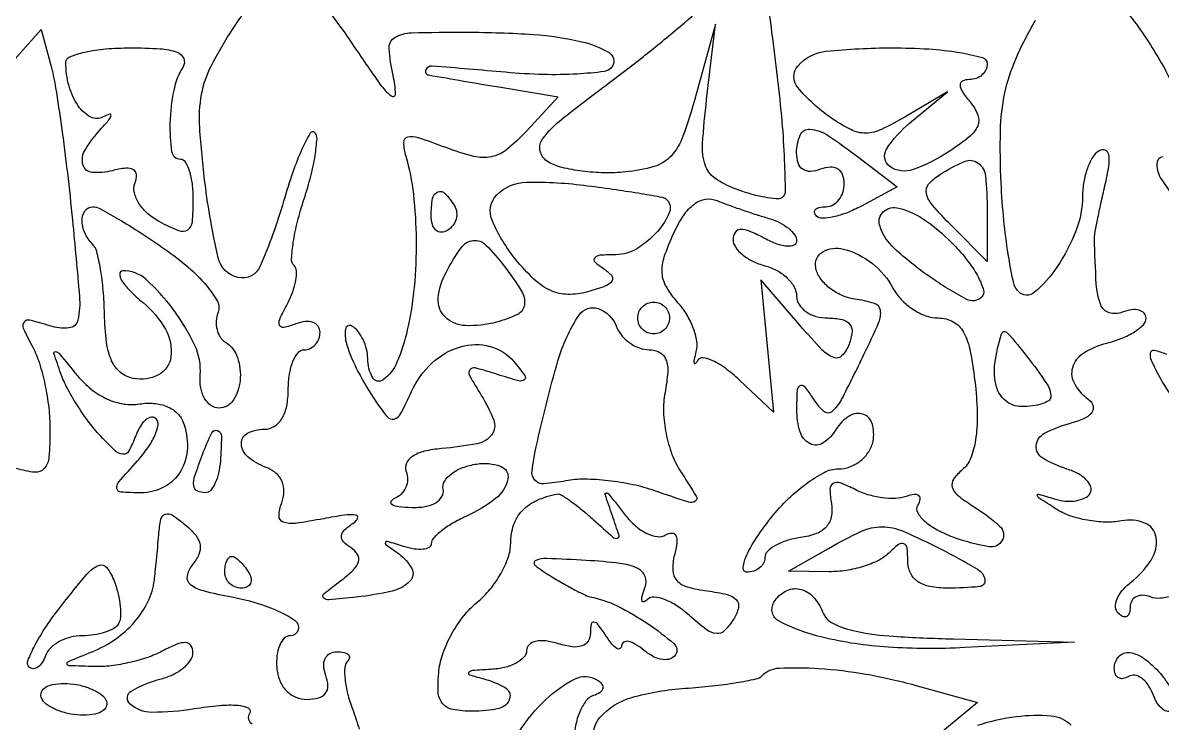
# Model space of a CAD drawing. Header units: inches. Extents: x -279 to 561, y -345 to 342.
# Drawn here: x -210.813 to -210.287, y -299.535 to -299.212 of the extents above; entities that cross this region are included whole.
import ezdxf

# ---------------------------------------------------------------- set-up
doc = ezdxf.new("R2010")
doc.units = ezdxf.units.IN
doc.header["$LTSCALE"] = 0.5
doc.header["$MEASUREMENT"] = 0

msp = doc.modelspace()

# ---------------------------------------------------------------- linework, layer by layer
for points in [[(-205.72684, -301.74723, -0.00001), (-206.54741, -301.74907, -0.000412)], [(-206.54191, -301.73765, -0.00001), (-205.72683, -301.73995, -0.41338)], [(-210.47001, -299.19864, -0.005188), (-210.46748, -299.21629, -0.003329), (-210.46489, -299.23683, -0.007817), (-210.46276, -299.25739, -0.0123), (-210.46164, -299.2751, -0.006354), (-210.46126, -299.28982, -0.270917), (-210.46275, -299.29244, -0.15618), (-210.46538, -299.29302, -0.023418), (-210.47081, -299.29225, -0.024412), (-210.47733, -299.29068, -0.018887), (-210.48427, -299.28835, -0.061812), (-210.49371, -299.28338, -0.164893), (-210.49817, -299.27734, -0.094315), (-210.49935, -299.26761, -0.012811), (-210.49745, -299.24709), (-210.49332, -299.21236), (-210.50243, -299.24532, -0.018664), (-210.50837, -299.26409, -0.100311), (-210.51389, -299.27321, -0.136825), (-210.52168, -299.27803, -0.046358), (-210.53488, -299.28058, -0.029772), (-210.54471, -299.28095, -0.026276), (-210.55494, -299.28019, -0.02718), (-210.56409, -299.27852, -0.068835), (-210.57038, -299.27606, -0.208768), (-210.57418, -299.27105, -0.224935), (-210.57294, -299.26507, -0.063305), (-210.56432, -299.25626, -0.007905), (-210.54306, -299.23995, 0.007662), (-210.52693, -299.22758, 0.007525), (-210.51108, -299.21465, 0.007437), (-210.49752, -299.2029, 0.028196)], [(-210.67041, -299.20818, -0.012005), (-210.66091, -299.22151, 0.004596), (-210.64814, -299.24002, 0.074411), (-210.64293, -299.24548, 0.639012), (-210.64092, -299.24444, 0.046333), (-210.64205, -299.23617, -0.039452), (-210.64392, -299.22373, -0.284244), (-210.64123, -299.21859, -0.127952), (-210.63359, -299.2164, -0.006845), (-210.60813, -299.21612, -0.01614), (-210.57729, -299.2172, -0.040534), (-210.55506, -299.22051, -0.074753), (-210.54249, -299.22551, -0.421828), (-210.54092, -299.2318, -0.225961), (-210.54476, -299.23427, -0.01787), (-210.55715, -299.23542, -0.021492), (-210.57268, -299.23564, -0.014683), (-210.59029, -299.23461, 0.001878), (-210.62398, -299.23177, 0.316505), (-210.62698, -299.23353, 0.489848), (-210.62576, -299.23583, 0.002032), (-210.59336, -299.24139), (-210.56591, -299.24598), (-210.58069, -299.26185, -0.03462), (-210.58965, -299.27022, -0.121038), (-210.59674, -299.27357, -0.11277), (-210.60487, -299.27338, -0.028078), (-210.61764, -299.26936, 0.00977), (-210.63051, -299.26479, 0.133548), (-210.63542, -299.26451, 0.367633), (-210.63729, -299.26693, 0.058637), (-210.63623, -299.27331, -0.042377), (-210.63272, -299.29085, -0.025851), (-210.63144, -299.31195, -0.025404), (-210.63235, -299.33373, -0.033247), (-210.6355, -299.35339, -0.042554), (-210.64029, -299.36832, -0.137854), (-210.64669, -299.3764, -0.452202), (-210.65157, -299.3753, -0.125487), (-210.65378, -299.36664, 0.061228), (-210.65432, -299.36227, 0.051131), (-210.65591, -299.35787, 0.053261), (-210.65825, -299.3541, 0.089092), (-210.66102, -299.35161, 0.534031), (-210.66402, -299.35297, 0.117577), (-210.66353, -299.35986, 0.043855), (-210.65826, -299.37255, 0.027839), (-210.65006, -299.38633, 0.024602), (-210.64471, -299.39349, 0.294424), (-210.64157, -299.39449, 0.209016), (-210.63859, -299.39209, 0.013432), (-210.63359, -299.38185, -0.097695), (-210.62414, -299.36868, -0.117795), (-210.61096, -299.36115, -0.137246), (-210.59732, -299.36099, -0.155536), (-210.58634, -299.36802, -0.01468), (-210.58131, -299.37445, -0.404359), (-210.58158, -299.37639, -0.240034), (-210.58406, -299.37689, -0.008199), (-210.59386, -299.37395, 0.01048), (-210.60418, -299.37091, 0.301137), (-210.60668, -299.37174, 0.304398), (-210.60688, -299.37436, 0.010628), (-210.60141, -299.38355, -0.047622), (-210.59566, -299.39505, -0.257853), (-210.59658, -299.40172, -0.188027), (-210.60324, -299.40587, -0.025824), (-210.61974, -299.40809, 0.037192), (-210.62766, -299.40935, 0.085815), (-210.63318, -299.4117, 0.144132), (-210.63593, -299.4149, 0.200349), (-210.63604, -299.41863, -0.097517), (-210.63541, -299.4223, -0.095706), (-210.6362, -299.42596, -0.096164), (-210.63829, -299.42906, -0.099543), (-210.64137, -299.43109, 0.153985), (-210.64304, -299.43248, 0.438549), (-210.64271, -299.43378, 0.093922), (-210.63948, -299.43479, 0.020319), (-210.63363, -299.43523, 0.050312), (-210.62732, -299.43481, 0.088938), (-210.62241, -299.43306, 0.128867), (-210.61957, -299.43026, 0.186738), (-210.61898, -299.42682, -0.188706), (-210.61835, -299.4232, -0.095835), (-210.61519, -299.41971, -0.072937), (-210.61, -299.41688, -0.050553), (-210.60351, -299.41522, -0.121067), (-210.59256, -299.41621, -0.376834), (-210.58917, -299.42214, -0.179532), (-210.5948, -299.43116, -0.058501), (-210.60847, -299.43938, 0.025932), (-210.6146, -299.44254, 0.034624), (-210.61977, -299.44606, 0.037072), (-210.62347, -299.44944, 0.191324), (-210.62448, -299.45197, -0.272319), (-210.62549, -299.45368, -0.103188), (-210.62824, -299.45454, -0.065495), (-210.63238, -299.4544, -0.036425), (-210.6373, -299.4532, 0.00409), (-210.6446, -299.45092, 0.347138), (-210.64562, -299.45132, 0.384177), (-210.64541, -299.45232, 0.004356), (-210.63934, -299.4567, -0.116942), (-210.63343, -299.4634, -0.328726), (-210.63429, -299.46922, -0.142136), (-210.64254, -299.47382, -0.029733), (-210.65904, -299.47658, -0.005252), (-210.67167, -299.4778, -0.229723), (-210.6741, -299.47687, -0.436731), (-210.67397, -299.47499, -0.01028), (-210.66616, -299.46898, 0.032694), (-210.66046, -299.46416, 0.125965), (-210.65805, -299.46025, 0.216787), (-210.65846, -299.45691, 0.117141), (-210.66145, -299.45391, -0.063398), (-210.66497, -299.45106, -0.224318), (-210.66587, -299.44838, -0.181183), (-210.66441, -299.44556, -0.040794), (-210.66006, -299.44223, 0.16611), (-210.65841, -299.44014, 0.477787), (-210.65924, -299.43879, 0.067411), (-210.66446, -299.43882, 0.012151), (-210.67406, -299.44042, -0.013009), (-210.68715, -299.44258, -0.124782), (-210.69272, -299.44196, -0.323021), (-210.69466, -299.43905, -0.082301), (-210.69345, -299.43315, 0.083167), (-210.69239, -299.42795, 0.112573), (-210.69329, -299.42326, 0.113288), (-210.69613, -299.41945, 0.085019), (-210.70064, -299.41677, -0.08029), (-210.70902, -299.4119, -0.213336), (-210.71205, -299.40584, -0.295517), (-210.70922, -299.40103, -0.11668), (-210.7014, -299.39918, 0.140575), (-210.69686, -299.39787, 0.118484), (-210.69334, -299.39429, 0.088208), (-210.69114, -299.3885, 0.04716), (-210.69041, -299.38086, -0.038131), (-210.68988, -299.37385, -0.057076), (-210.68826, -299.36792, -0.074992), (-210.68589, -299.36388, -0.226478), (-210.68309, -299.36254, 0.109914), (-210.68029, -299.36192, 0.099889), (-210.67791, -299.36016, 0.095054), (-210.67632, -299.35753, 0.089132), (-210.67576, -299.35443, 0.160968), (-210.67666, -299.3517, 0.15163), (-210.67904, -299.34996, 0.11086), (-210.68265, -299.34957, 0.063896), (-210.68692, -299.35061, -0.034423), (-210.69243, -299.3523, -0.36456), (-210.69438, -299.35131, -0.210116), (-210.69434, -299.34845, -0.016053), (-210.69084, -299.34136, 0.034233), (-210.68837, -299.33588, 0.045185), (-210.68694, -299.3306, 0.052581), (-210.68664, -299.32622, 0.189515), (-210.68774, -299.3237, -0.214432), (-210.68889, -299.32067, -0.022638), (-210.68808, -299.31296, -0.024794), (-210.68615, -299.30345, -0.017388), (-210.68309, -299.29295, 0.016595), (-210.68001, -299.28246, 0.023844), (-210.67804, -299.27298, 0.021249), (-210.67716, -299.2653, 0.217709), (-210.67825, -299.26238, 0.49547), (-210.68032, -299.26266, 0.022755), (-210.68408, -299.27004, 0.022924), (-210.6883, -299.28064, 0.012431), (-210.69256, -299.294, -0.030449), (-210.70334, -299.32402, -0.361076), (-210.71357, -299.32924, -0.289264), (-210.72277, -299.32008, -0.024881), (-210.72878, -299.28588, -0.014408), (-210.73124, -299.26015, -0.061385), (-210.73038, -299.24477, -0.074314), (-210.72589, -299.23152, -0.027333), (-210.71588, -299.21445, -0.015254), (-210.70838, -299.20382, -0.02143)], [(-210.28189, -299.47583, -0.048406), (-210.28813, -299.4771, -0.118377), (-210.29275, -299.47649, 0.080573), (-210.29633, -299.47575, 0.128637), (-210.29937, -299.4764, 0.151154), (-210.30138, -299.47834, 0.126619), (-210.30212, -299.48122, -0.070936), (-210.30252, -299.48401, -0.205434), (-210.30373, -299.48548, -0.232299), (-210.30551, -299.48552, -0.087588), (-210.3076, -299.48405, -0.184826), (-210.30883, -299.48129, -0.107241), (-210.30825, -299.47766, -0.080258), (-210.30591, -299.47369, -0.053866), (-210.30211, -299.47001, 0.082629), (-210.29248, -299.45954, 0.181733), (-210.29015, -299.44908, 0.269198), (-210.29537, -299.44244, 0.142851), (-210.30615, -299.44141, -0.054593), (-210.31351, -299.442, -0.03726), (-210.32186, -299.44113, -0.037525), (-210.32989, -299.43905, -0.060143), (-210.33627, -299.43598, -0.002678), (-210.34414, -299.43089, -0.20412), (-210.34496, -299.42967, -0.558548), (-210.34435, -299.42912, -0.004898), (-210.33716, -299.43127, 0.052692), (-210.33204, -299.43228, 0.061091), (-210.32709, -299.43212, 0.070942), (-210.32303, -299.43088, 0.145899), (-210.32056, -299.42869, 0.218894), (-210.32022, -299.42585, 0.115095), (-210.32207, -299.42274, 0.077976), (-210.32596, -299.41979, 0.046388), (-210.33132, -299.41753, -0.057327), (-210.34244, -299.41253, -0.286409), (-210.34544, -299.40673, -0.260407), (-210.3416, -299.40101, -0.050783), (-210.32959, -299.39637, 0.037477), (-210.32353, -299.39421, 0.103524), (-210.31987, -299.39157, 0.217066), (-210.31899, -299.38887, 0.206131), (-210.32044, -299.38636, -0.095003), (-210.32753, -299.37855, -0.208685), (-210.32861, -299.37072, -0.18758), (-210.32355, -299.36399, -0.077319), (-210.31287, -299.35947, 0.034059), (-210.30595, -299.35723, 0.046118), (-210.3001, -299.35423, 0.054433), (-210.29603, -299.35097, 0.199289), (-210.29479, -299.34798, 0.188712), (-210.29569, -299.34569, 0.146126), (-210.29802, -299.34431, 0.098337), (-210.30158, -299.34414, 0.054716), (-210.30578, -299.34524, -0.16715), (-210.31183, -299.34546, -0.232716), (-210.31572, -299.34181, -0.075488), (-210.31776, -299.33223, -0.009794), (-210.31858, -299.31126, -0.049883), (-210.31839, -299.30889, -0.003809), (-210.31719, -299.30258, -0.005205), (-210.31563, -299.29506, -0.003942), (-210.31376, -299.28684, 0.018958), (-210.31201, -299.27794, 0.081143), (-210.31204, -299.27256, 0.26562), (-210.31371, -299.27052, 0.233559), (-210.31648, -299.27078, 0.119232), (-210.3194, -299.27374, 0.048509), (-210.32186, -299.27889, 0.044368), (-210.32354, -299.28518, 0.04285), (-210.3241, -299.29175, -0.092896), (-210.32704, -299.30746, -0.05528), (-210.33588, -299.32439, -0.067079), (-210.34622, -299.33605, -0.399381), (-210.35361, -299.33569, -0.139042), (-210.35601, -299.33115, -0.012707), (-210.35838, -299.31846, -0.015665), (-210.36037, -299.3029, -0.011634), (-210.36164, -299.28562, -0.018441), (-210.36194, -299.26158, -0.046044), (-210.35991, -299.24415, -0.051329), (-210.3549, -299.22853, -0.028126), (-210.34579, -299.21058, -0.002667)], [(-210.30323, -299.2073, -0.036499), (-210.28856, -299.22887, -0.038854), (-210.27754, -299.25192, -0.052828)], [(-210.81881, -299.23122), (-210.80434, -299.2149), (-210.79979, -299.23194, -0.025835), (-210.7977, -299.24174, -0.004913), (-210.79501, -299.25978, -0.005231), (-210.7923, -299.28092, -0.004785), (-210.78993, -299.30276, -0.003711), (-210.78673, -299.338, -0.073961), (-210.78742, -299.34877, -0.327208), (-210.79158, -299.35247, -0.100651), (-210.80043, -299.35152, 0.015149), (-210.8096, -299.34891, 0.294541), (-210.81227, -299.34981, 0.28369), (-210.81261, -299.35265, 0.014367), (-210.80826, -299.36137, -0.048209), (-210.80521, -299.3687, -0.022849), (-210.80264, -299.37861, -0.022401), (-210.80089, -299.38931, -0.029443), (-210.80031, -299.39919, -0.018999), (-210.80079, -299.41201, -0.158539), (-210.80298, -299.41731, -0.248481), (-210.8073, -299.41903, -0.049798), (-210.81568, -299.41726, -0.071122)], [(-210.28689, -299.27362, 0.395705), (-210.28989, -299.27698, 0.143696), (-210.28759, -299.28419, 0.014175), (-210.27684, -299.29915, -0.021298)], [(-210.28522, -299.36465, 0.03613), (-210.291, -299.3629, 0.407839), (-210.29285, -299.36404, 0.174581), (-210.29252, -299.36731, 0.010952), (-210.28806, -299.37609, 0.059886), (-210.28018, -299.38735, 0.196325)], [(-210.7071, -299.53516, -0.392307), (-210.70811, -299.53004, 0.455397), (-210.70881, -299.52779, 0.085596), (-210.71357, -299.5266, 0.04133), (-210.72217, -299.52668, 0.016708), (-210.73383, -299.52815, -0.038922), (-210.75328, -299.52972, -0.187944), (-210.76344, -299.5258, -0.508047), (-210.76279, -299.51991, -0.066448), (-210.74902, -299.51427, 0.04973), (-210.74342, -299.51219, 0.05902), (-210.73867, -299.50914, 0.069092), (-210.73545, -299.50562, 0.152293), (-210.73437, -299.50217, 0.142209), (-210.7353, -299.49895, 0.244024), (-210.73766, -299.49758, 0.111154), (-210.74186, -299.49832, 0.024245), (-210.74854, -299.50149, -0.041914), (-210.7552, -299.50436, -0.024766), (-210.76353, -299.50671, -0.024663), (-210.77215, -299.50823, -0.038401), (-210.77968, -299.50861, -0.002385), (-210.79149, -299.50823, -0.352356), (-210.79245, -299.50739, -0.352767), (-210.79184, -299.50626, -0.002387), (-210.78091, -299.50179, 0.055858), (-210.7701, -299.49595, 0.062019), (-210.76126, -299.48804, 0.066296), (-210.75511, -299.47872, 0.082199), (-210.75216, -299.46878, 0.005155), (-210.75174, -299.46504, 0.001732), (-210.75119, -299.45957, 0.001723), (-210.75063, -299.45352, 0.001971), (-210.75014, -299.44773, -0.029915), (-210.74914, -299.44067, -0.259309), (-210.74714, -299.43834, -0.240198), (-210.74399, -299.43871, -0.026235), (-210.73794, -299.44321, -0.048587), (-210.73311, -299.44808, -0.130475), (-210.73112, -299.45249, -0.147223), (-210.73169, -299.45697, -0.068341), (-210.73482, -299.46199, 0.128144), (-210.7371, -299.46687, 0.27769), (-210.7357, -299.47061, 0.105603), (-210.72969, -299.47359, 0.015992), (-210.71651, -299.4765, -0.037709), (-210.70025, -299.48084, -0.062561), (-210.68756, -299.48715, -0.321072), (-210.68586, -299.4916, -0.340505), (-210.68952, -299.49442, 0.199934), (-210.69223, -299.49554, 0.09559), (-210.69436, -299.49872, 0.071187), (-210.69561, -299.50346, 0.047832), (-210.69572, -299.50907, 0.07622), (-210.69436, -299.51495, 0.095787), (-210.69135, -299.51965, 0.102626), (-210.68699, -299.52266, 0.100402), (-210.68176, -299.52372, 0.064495), (-210.67645, -299.52304, 0.163055), (-210.67324, -299.52093, 0.179463), (-210.67213, -299.51747, 0.080865), (-210.67311, -299.51273, -0.07271), (-210.67407, -299.50845, -0.128612), (-210.67343, -299.5049, -0.158048), (-210.67129, -299.5026, -0.127746), (-210.668, -299.50174, -0.04636), (-210.66471, -299.50205, -0.137544), (-210.6627, -299.50304, -0.260144), (-210.66221, -299.50449, -0.152703), (-210.66308, -299.50616, 0.183602), (-210.66436, -299.509, 0.040417), (-210.66424, -299.51444, 0.036956), (-210.66305, -299.52109, 0.028273), (-210.66082, -299.52814, -0.022649), (-210.65775, -299.53746, -0.151589)], [(-210.54899, -299.54393, -0.26888), (-210.54669, -299.53211, -0.145984), (-210.53203, -299.52285, -0.051726), (-210.50731, -299.5186, 0.010061), (-210.49489, -299.51751, 0.013967), (-210.48382, -299.51601, 0.010416), (-210.47476, -299.51433, 0.146221), (-210.47188, -299.51277, -0.187781), (-210.46398, -299.50929, -0.026334), (-210.4458, -299.50947, -0.028038), (-210.42399, -299.51207, -0.02408), (-210.40144, -299.51717), (-210.37256, -299.52519), (-210.39045, -299.53998)], [(-210.37245, -299.53562, -0.048644), (-210.35453, -299.53161, -0.051879), (-210.33857, -299.53131, -0.176975), (-210.3293, -299.53562, -0.442273)]]:
    msp.add_lwpolyline(points, format="xyb")
for points in [[(-210.73894, -299.23213, 0.08837), (-210.74325, -299.24302, 0.043397), (-210.74496, -299.25788, 0.042531), (-210.7442, -299.27109, 0.373069), (-210.74011, -299.27463, -0.266398), (-210.7379, -299.2759, -0.057519), (-210.73606, -299.28009, -0.045674), (-210.73479, -299.28609, -0.029257), (-210.73437, -299.2932, -0.020884), (-210.73481, -299.30375, -0.22536), (-210.7369, -299.30734, -0.25242), (-210.74083, -299.30775, -0.025761), (-210.74959, -299.30363, -0.056435), (-210.75514, -299.2998, -0.069455), (-210.75926, -299.29506, -0.083081), (-210.76139, -299.29017, -0.154044), (-210.76113, -299.28589, 0.095448), (-210.76042, -299.28191, 0.266204), (-210.76181, -299.27955, 0.158634), (-210.76538, -299.27882, 0.035607), (-210.77155, -299.27998, -0.084912), (-210.78089, -299.28078, -0.320503), (-210.78512, -299.2772, -0.204738), (-210.784, -299.27015, -0.046908), (-210.7765, -299.26037, 0.01268), (-210.773, -299.2564, 0.138389), (-210.77214, -299.25448, 0.566531), (-210.77286, -299.25389, 0.041689), (-210.77573, -299.2552, -0.254648), (-210.78153, -299.25526, -0.121071), (-210.78727, -299.25014, -0.084199), (-210.79153, -299.24095, -0.066526), (-210.79298, -299.23007, -0.308393), (-210.7912, -299.22746, -0.037961), (-210.78424, -299.22532, -0.034308), (-210.77464, -299.22383, -0.021326), (-210.76324, -299.22335, -0.015407), (-210.74945, -299.22377, -0.071447), (-210.74166, -299.22538, -0.208243), (-210.73864, -299.22824, -0.243713)], [(-210.36806, -299.23067, -0.111474), (-210.36869, -299.23347, -0.100072), (-210.37047, -299.23585, -0.094595), (-210.37314, -299.23744, -0.087854), (-210.37628, -299.238, 0.103663), (-210.37945, -299.23866, 0.31051), (-210.38056, -299.24045, 0.138477), (-210.37953, -299.24353, 0.023918), (-210.37579, -299.2485, -0.081847), (-210.37236, -299.25437, -0.195937), (-210.37246, -299.25932, -0.121877), (-210.37632, -299.26438, -0.024445), (-210.38556, -299.27111, -0.057801), (-210.40227, -299.27948, -0.24702), (-210.41296, -299.27802, -0.399596), (-210.41449, -299.27008, -0.077605), (-210.40385, -299.25806), (-210.38637, -299.24359), (-210.40555, -299.25498, -0.024094), (-210.41686, -299.26098, -0.107065), (-210.42414, -299.26266, -0.121525), (-210.43098, -299.26106, -0.035097), (-210.44035, -299.25543, -0.065394), (-210.45541, -299.24164, -0.371274), (-210.45529, -299.23161, -0.187549), (-210.4424, -299.22495, -0.026455), (-210.41201, -299.22335, -0.015416), (-210.39504, -299.22387, -0.025878), (-210.38088, -299.22548, -0.024068), (-210.37028, -299.22778, -0.339565)], [(-210.4273, -299.27389), (-210.40962, -299.28749), (-210.4261, -299.2963, -0.028913), (-210.43272, -299.29937, -0.03983), (-210.43899, -299.30128, -0.045039), (-210.44411, -299.30193, -0.208418), (-210.44683, -299.30087, -0.139848), (-210.44773, -299.29925, -0.260401), (-210.44733, -299.29786, -0.147235), (-210.44553, -299.2969, -0.049213), (-210.44254, -299.29661, 0.125075), (-210.43928, -299.29578, 0.100781), (-210.4365, -299.29345, 0.090297), (-210.43464, -299.28996, 0.077933), (-210.43399, -299.28585, 0.094119), (-210.43477, -299.28175, 0.166113), (-210.43698, -299.27916, 0.151899), (-210.44048, -299.27832, 0.075244), (-210.44498, -299.27931, -0.07771), (-210.44961, -299.2803, -0.166138), (-210.45309, -299.27933, -0.166102), (-210.45524, -299.27643, -0.077669), (-210.45597, -299.27175, -0.100305), (-210.45431, -299.26357, -0.321863), (-210.44983, -299.26083, -0.127849), (-210.44175, -299.26359, -0.018028)], [(-210.36806, -299.29824), (-210.36806, -299.32184), (-210.38454, -299.30532, -0.016438), (-210.39334, -299.29591, -0.122804), (-210.39611, -299.29051, -0.236712), (-210.39508, -299.28624, -0.076496), (-210.39004, -299.28183, -0.039481), (-210.37847, -299.27571, -0.268404), (-210.3723, -299.27644, -0.209984), (-210.36886, -299.28252, -0.025396)], [(-210.6138, -299.2961, -0.108373), (-210.61276, -299.29906, -0.099685), (-210.61301, -299.30227, -0.095498), (-210.61451, -299.30525, -0.090427), (-210.61703, -299.30752, -0.136093), (-210.61986, -299.30835, -0.190788), (-210.62229, -299.30742, -0.140899), (-210.62393, -299.30474, -0.067432), (-210.62448, -299.3007, -0.039415), (-210.62385, -299.2928, -0.25701), (-210.62149, -299.28977, -0.315493), (-210.61813, -299.29046, -0.050477)], [(-210.51624, -299.29293, -0.329776), (-210.5146, -299.29898, -0.089103), (-210.52011, -299.30799, -0.073052), (-210.52962, -299.31596, -0.137027), (-210.53918, -299.3187, 0.016041), (-210.54654, -299.31899, 0.188614), (-210.54908, -299.3202, 0.42001), (-210.549, -299.32205, 0.042295), (-210.5451, -299.32501, -0.073511), (-210.54139, -299.32821, -0.33868), (-210.54123, -299.33087, -0.158335), (-210.54434, -299.33329, -0.020796), (-210.55243, -299.33586, -0.069617), (-210.56153, -299.33702, -0.104158), (-210.56932, -299.33527, -0.083324), (-210.57693, -299.33013, -0.031761), (-210.58566, -299.32072, -0.071122), (-210.59643, -299.30281, -0.30317), (-210.5942, -299.29116, -0.19692), (-210.58045, -299.28527, -0.036351), (-210.55234, -299.28689, -0.003553), (-210.53913, -299.28871, -0.005391), (-210.52767, -299.2905, -0.002215), (-210.51791, -299.29218, -0.124062)], [(-210.46879, -299.30196, -0.045535), (-210.46389, -299.30387, -0.055124), (-210.45974, -299.30654, -0.064645), (-210.4569, -299.30953, -0.158895), (-210.45597, -299.31237, -0.292), (-210.45719, -299.31428, -0.128234), (-210.46026, -299.31484, -0.069989), (-210.46498, -299.3138, -0.034047), (-210.47062, -299.31126, 0.022312), (-210.47763, -299.3079, 0.108263), (-210.48194, -299.30709, 0.247731), (-210.48433, -299.30844, 0.143528), (-210.48528, -299.31169, 0.152293), (-210.4842, -299.31514, 0.069092), (-210.48097, -299.31866, 0.05902), (-210.47623, -299.32171, 0.04973), (-210.47062, -299.32379, -0.060903), (-210.46502, -299.32601, -0.065681), (-210.46028, -299.32947, -0.073972), (-210.45707, -299.3336, -0.129214), (-210.45597, -299.33776, 0.140969), (-210.45486, -299.34162, 0.099847), (-210.45174, -299.34492, 0.084913), (-210.44706, -299.34713, 0.068533), (-210.44155, -299.34789, -0.049196), (-210.43503, -299.34854, -0.175924), (-210.4315, -299.35067, -0.199023), (-210.43042, -299.35437, -0.064636), (-210.43178, -299.36003, -0.096384), (-210.43505, -299.36526, -0.306648), (-210.43887, -299.36614, -0.111156), (-210.44427, -299.36251, -0.011872), (-210.45444, -299.35124), (-210.47244, -299.33031), (-210.46954, -299.36079), (-210.46663, -299.39127), (-210.48249, -299.37637, 0.028978), (-210.48881, -299.3711, 0.05099), (-210.49465, -299.36762, 0.074421), (-210.4992, -299.36628, 0.31309), (-210.5016, -299.3675, -0.061815), (-210.50261, -299.36892, -0.63215), (-210.50312, -299.36876, -0.08794), (-210.50307, -299.36698, -0.011791), (-210.50222, -299.36332, 0.104394), (-210.502, -299.35852, 0.049211), (-210.50361, -299.3525, 0.04579), (-210.50663, -299.34628, 0.048173), (-210.51068, -299.34083, -0.05081), (-210.51601, -299.33358, -0.117956), (-210.51797, -299.32717, -0.096948), (-210.517, -299.31977, -0.027464), (-210.51269, -299.30892, -0.037546), (-210.50804, -299.30058, -0.085443), (-210.50312, -299.29534, -0.122867), (-210.49796, -299.29315, -0.137251), (-210.4926, -299.29377, 0.009337), (-210.48747, -299.29576, 0.00501), (-210.48108, -299.29803, 0.004986), (-210.4745, -299.30022, 0.007782)], [(-210.74727, -299.31614, -0.026134), (-210.73654, -299.32443, -0.039895), (-210.72827, -299.33279, -0.046741), (-210.72311, -299.34021, -0.223711), (-210.72274, -299.34521, 0.075209), (-210.72362, -299.34918, 0.075863), (-210.72327, -299.35322, 0.081883), (-210.7218, -299.3567, 0.113909), (-210.7194, -299.35908, -0.17506), (-210.71385, -299.36607, -0.10542), (-210.71263, -299.37671, -0.12108), (-210.71585, -299.38591, -0.253399), (-210.72232, -299.38941, -0.153544), (-210.72606, -299.38823, -0.111257), (-210.72902, -299.38499, -0.088483), (-210.73077, -299.38006, -0.061445), (-210.73102, -299.37414, 0.130937), (-210.7335, -299.36054, 0.050027), (-210.74349, -299.3439, 0.049606), (-210.75611, -299.33006, 0.193107), (-210.76678, -299.32616, 0.405651), (-210.76815, -299.32757, 0.143225), (-210.76728, -299.33056, 0.054563), (-210.76349, -299.33524, 0.021885), (-210.75739, -299.34079, -0.089707), (-210.74709, -299.3531, -0.16249), (-210.74455, -299.36584, -0.245919), (-210.75031, -299.37411, -0.169854), (-210.76182, -299.37577, -0.123152), (-210.76779, -299.37298, -0.11697), (-210.77187, -299.36766, -0.075424), (-210.77427, -299.35905, -0.02546), (-210.77519, -299.34601, 0.016502), (-210.77575, -299.33521, 0.020923), (-210.77702, -299.32531, 0.019476), (-210.77872, -299.31726, 0.135474), (-210.78068, -299.31379, -0.090982), (-210.78427, -299.30859, -0.107923), (-210.78549, -299.30277, -0.156725), (-210.78405, -299.29839, -0.239794), (-210.78055, -299.29661, -0.125728), (-210.77736, -299.29743, -0.007592), (-210.76867, -299.30235, -0.010973), (-210.75844, -299.30866, -0.007867)], [(-210.38274, -299.3149, -0.026796), (-210.37652, -299.32227, -0.041731), (-210.37208, -299.32929, -0.050423), (-210.36978, -299.33507, -0.272479), (-210.37059, -299.33821, -0.332235), (-210.37778, -299.33926, -0.028088), (-210.3947, -299.3288, -0.032701), (-210.41078, -299.31591, -0.127768), (-210.41766, -299.30532, -0.303863), (-210.41588, -299.29887, -0.250066), (-210.40877, -299.29726, -0.088577), (-210.39589, -299.30339, -0.048943)], [(-210.59072, -299.32408, -0.023464), (-210.58285, -299.33552, -0.17582), (-210.58152, -299.34185, -0.250383), (-210.58475, -299.34627, -0.048277), (-210.59436, -299.3498, -0.072064), (-210.60872, -299.35142, -0.188762), (-210.6181, -299.3474, -0.225457), (-210.62124, -299.33876, -0.099564), (-210.61765, -299.32685, -0.030161), (-210.61058, -299.31535, -0.21747), (-210.60511, -299.31215, -0.226933), (-210.59926, -299.31424, -0.032793)], [(-210.41152, -299.33415, 0.069029), (-210.4077, -299.33941, 0.056041), (-210.40233, -299.34386, 0.057688), (-210.3963, -299.34688, 0.087546), (-210.39055, -299.34789, -0.126232), (-210.38377, -299.34963, -0.143095), (-210.37905, -299.35436, -0.079035), (-210.37585, -299.36335, -0.01906), (-210.37354, -299.37903, -0.023042), (-210.37267, -299.39288, -0.042421), (-210.37345, -299.40413, -0.054505), (-210.37573, -299.41263, -0.128403), (-210.37955, -299.4179, 0.066248), (-210.38355, -299.4222, 0.227516), (-210.38418, -299.42585, 0.156166), (-210.38169, -299.4296, 0.028888), (-210.37484, -299.43445, -0.041913), (-210.36232, -299.4438, -0.345331), (-210.36113, -299.45035, -0.325844), (-210.36731, -299.45337, -0.040323), (-210.3827, -299.44937, -0.035761), (-210.39078, -299.44588, -0.060898), (-210.39684, -299.44173, -0.089954), (-210.40011, -299.43761, -0.267044), (-210.4, -299.43414, 0.088801), (-210.39894, -299.43148, 0.295375), (-210.3996, -299.4298, 0.195469), (-210.40181, -299.42927, 0.047828), (-210.4055, -299.4302, -0.07949), (-210.41035, -299.4311, -0.040166), (-210.41658, -299.43076, -0.038585), (-210.42311, -299.42935, -0.046403), (-210.42893, -299.427, 0.026821), (-210.43582, -299.42391, 0.229247), (-210.4391, -299.42418, 0.272193), (-210.44057, -299.42683, 0.035826), (-210.43992, -299.43349, -0.087254), (-210.43996, -299.43953, -0.140383), (-210.44222, -299.44413, -0.119649), (-210.44691, -299.4473, -0.054034), (-210.45414, -299.44914, 0.038382), (-210.46045, -299.45053, 0.053191), (-210.46578, -299.45279, 0.065793), (-210.46945, -299.45551, 0.202946), (-210.47062, -299.4583, -0.12049), (-210.47126, -299.4609, -0.100712), (-210.47305, -299.46311, -0.091794), (-210.47573, -299.4646, -0.081052), (-210.47889, -299.46511, -0.439302), (-210.4806, -299.46325, -0.079461), (-210.47933, -299.45812, -0.043365), (-210.47525, -299.45045, -0.020562), (-210.46876, -299.4413, -0.032633), (-210.46073, -299.43219, -0.035604), (-210.45179, -299.42448, -0.038206), (-210.44326, -299.41909, -0.122248), (-210.43679, -299.41748, 0.089151), (-210.43141, -299.41651, 0.079482), (-210.42647, -299.41371, 0.080664), (-210.4227, -299.40955, 0.096471), (-210.42073, -299.40466, 0.119703), (-210.42112, -299.39661, 0.247704), (-210.42539, -299.39222, 0.228379), (-210.43176, -299.39309, 0.108509), (-210.43766, -299.39918, -0.107284), (-210.44371, -299.40545, -0.270264), (-210.44981, -299.40583, -0.20699), (-210.4544, -299.40034, -0.073899), (-210.45586, -299.39002, -0.011912), (-210.4556, -299.3815, -0.209822), (-210.45438, -299.37909, -0.419686), (-210.4525, -299.37929, -0.026629), (-210.44893, -299.38431, 0.062065), (-210.44362, -299.39078, 0.376743), (-210.43963, -299.39093, 0.104331), (-210.43519, -299.38546, 0.005273), (-210.4249, -299.36479, 0.009459), (-210.41802, -299.34989, 0.145937), (-210.41733, -299.34435, 0.284548), (-210.42012, -299.34116, 0.038464), (-210.42919, -299.33914, -0.069142), (-210.43534, -299.33737, -0.065074), (-210.44092, -299.33396, -0.069506), (-210.44511, -299.32951, -0.107067), (-210.44717, -299.32466, -0.317382), (-210.44388, -299.31741, -0.200158), (-210.43428, -299.31611, -0.102852), (-210.42104, -299.32277, -0.102603)], [(-210.51458, -299.34789, -0.099038), (-210.51514, -299.35069, -0.097945), (-210.51673, -299.35307, -0.097945), (-210.51911, -299.35466, -0.099038), (-210.52191, -299.35522, -0.099038), (-210.5247, -299.35466, -0.097945), (-210.52708, -299.35307, -0.097945), (-210.52868, -299.35069, -0.099038), (-210.52923, -299.34789, -0.099038), (-210.52868, -299.3451, -0.097945), (-210.52708, -299.34272, -0.097945), (-210.5247, -299.34113, -0.099038), (-210.52191, -299.34057, -0.099038), (-210.51911, -299.34113, -0.097945), (-210.51673, -299.34272, -0.097945), (-210.51514, -299.3451, -0.099038)], [(-210.53921, -299.35156, 0.079967), (-210.53677, -299.35576, 0.065494), (-210.53298, -299.35932, 0.066604), (-210.52848, -299.36172, 0.089633), (-210.52393, -299.36254, -0.123128), (-210.51908, -299.36376, -0.183662), (-210.51624, -299.36702, -0.107253), (-210.51541, -299.37289, -0.028935), (-210.51664, -299.38226, 0.055848), (-210.51734, -299.3912, 0.040387), (-210.51619, -299.40114, 0.040382), (-210.51346, -299.41077, 0.055774), (-210.5094, -299.41878, -0.007761), (-210.50227, -299.43005, -0.39005), (-210.50273, -299.43241, -0.242149), (-210.5057, -299.43288, -0.004329), (-210.52139, -299.42756, 0.031881), (-210.53152, -299.42474, 0.024086), (-210.54291, -299.42291, 0.024577), (-210.55382, -299.42222, 0.050597), (-210.56234, -299.42297, -0.02686), (-210.57255, -299.42436, -0.237487), (-210.57664, -299.4227, -0.215102), (-210.57799, -299.41829, -0.022117), (-210.57608, -299.40729, -0.015899), (-210.56604, -299.36768, -0.076247), (-210.55631, -299.34659, -0.343186), (-210.54742, -299.34359, -0.220596)], [(-210.33875, -299.38435, -0.260728), (-210.33969, -299.38603, -0.060104), (-210.34274, -299.38743, -0.047245), (-210.34713, -299.38839, -0.030416), (-210.35233, -299.38871, -0.172441), (-210.3595, -299.38616, -0.156852), (-210.36379, -299.37956, -0.099497), (-210.3645, -299.36895, -0.044377), (-210.36143, -299.35522, -0.581933), (-210.35882, -299.35467, -0.015838), (-210.34957, -299.3658, -0.016899), (-210.34068, -299.37805, -0.149571)], [(-210.7589, -299.38753, -0.062568), (-210.75236, -299.38724, -0.076963), (-210.74642, -299.38866, -0.087503), (-210.74178, -299.39158, -0.117346), (-210.73899, -299.39567, -0.098763), (-210.73693, -299.40769, -0.126647), (-210.74001, -299.41843, -0.136862), (-210.74764, -299.42579, -0.1245), (-210.75827, -299.42848, -0.015714), (-210.76762, -299.42819, -0.362927), (-210.76942, -299.42648, -0.208864), (-210.7685, -299.42347, -0.006829), (-210.75997, -299.41378, 0.031497), (-210.75522, -299.40781, 0.047584), (-210.75195, -299.40203, 0.059658), (-210.75046, -299.39723, 0.246432), (-210.75134, -299.39442, 0.232006), (-210.7535, -299.39368, 0.141306), (-210.75603, -299.39477, 0.085123), (-210.75861, -299.39775, 0.044208), (-210.76077, -299.40217, -0.030452), (-210.76395, -299.40916, -0.289876), (-210.76667, -299.41071, -0.183384), (-210.77017, -299.4092, -0.01275), (-210.7778, -299.40139, -0.028082), (-210.78287, -299.39527, -0.01891), (-210.78799, -299.38776, -0.019079), (-210.7924, -299.3801, -0.035472), (-210.79528, -299.37353, -0.004911), (-210.79849, -299.36422, -0.554388), (-210.79781, -299.36338, -0.187489), (-210.79608, -299.36433, -0.002164), (-210.78758, -299.37455, 0.053291), (-210.78119, -299.38081, 0.06094), (-210.77389, -299.38525, 0.065784), (-210.76627, -299.38755, 0.083033)], [(-210.72173, -299.41383, -0.037158), (-210.72258, -299.41944, -0.053734), (-210.72421, -299.42418, -0.068155), (-210.72631, -299.42743, -0.218405), (-210.7286, -299.42848, -0.111205), (-210.73245, -299.42761, -0.269616), (-210.73404, -299.4253, -0.09911), (-210.73347, -299.42067, -0.011411), (-210.72992, -299.41076, -0.017565), (-210.72571, -299.40084, -0.39134), (-210.72305, -299.39975, -0.316746), (-210.72122, -299.40243, -0.015264)], [(-210.54964, -299.44089, 0.003799), (-210.54065, -299.44891, 0.23592), (-210.53864, -299.44944, 0.444012), (-210.53788, -299.44813, 0.007091), (-210.54089, -299.43906, -0.002394), (-210.54425, -299.42929, -0.497175), (-210.54376, -299.42856, -0.243119), (-210.54257, -299.4291, -0.001477), (-210.535, -299.43876, 0.048891), (-210.53027, -299.44374, 0.064264), (-210.52504, -299.4472, 0.079473), (-210.52015, -299.4487, 0.175016), (-210.51638, -299.44791, -0.129743), (-210.51349, -299.44703, -0.308454), (-210.51168, -299.44816, -0.136168), (-210.5112, -299.45154, -0.031495), (-210.51231, -299.45722, 0.070373), (-210.51312, -299.46421, 0.181321), (-210.51125, -299.46885, 0.139917), (-210.50633, -299.47187, 0.036502), (-210.49717, -299.47372, -0.026889), (-210.48803, -299.47538, -0.148324), (-210.48376, -299.47787, -0.250702), (-210.4828, -299.4815, -0.081253), (-210.48502, -299.4868, -0.057249), (-210.48918, -299.49202, -0.221801), (-210.49298, -299.49339, -0.142146), (-210.49763, -299.49158, -0.020278), (-210.50557, -299.48495, 0.037988), (-210.51127, -299.48054, 0.055406), (-210.51692, -299.47765, 0.071143), (-210.52169, -299.47658, 0.219317), (-210.52472, -299.47769, -0.106365), (-210.52636, -299.47875, -0.459267), (-210.52725, -299.47827, -0.12213), (-210.52717, -299.47608, -0.022366), (-210.52589, -299.47222, 0.181048), (-210.52585, -299.46703, 0.199024), (-210.52924, -299.46335, 0.079248), (-210.53746, -299.46102, 0.015113), (-210.55298, -299.45966, 0.004645), (-210.57128, -299.45879, 0.111848), (-210.57629, -299.45972, 0.568109), (-210.57658, -299.4619, 0.030314), (-210.56953, -299.4668, 0.006937), (-210.56365, -299.47027, 0.008714), (-210.5581, -299.47331, 0.007209), (-210.55339, -299.4757, 0.065808), (-210.55121, -299.47643, -0.066256), (-210.53867, -299.48066, -0.034743), (-210.52441, -299.48895, -0.029251), (-210.51259, -299.49802, -0.368238), (-210.5118, -299.50317, -0.17631), (-210.51418, -299.50505, -0.114191), (-210.5177, -299.50537, -0.084933), (-210.52193, -299.50404, -0.054596), (-210.52622, -299.5012, 0.035715), (-210.5302, -299.49835, 0.086107), (-210.53356, -299.49702, 0.185979), (-210.53571, -299.49737, 0.261765), (-210.53667, -299.49902, -0.2562), (-210.53742, -299.50031, -0.286859), (-210.53884, -299.5003, -0.082482), (-210.54114, -299.49823, -0.025123), (-210.54389, -299.49442, 0.015867), (-210.54742, -299.48931, 0.189789), (-210.54942, -299.48806, 0.41584), (-210.55071, -299.48895, 0.041573), (-210.5511, -299.49308, -0.132729), (-210.55217, -299.49686, -0.178036), (-210.55492, -299.49908, -0.116337), (-210.55949, -299.49952, -0.042689), (-210.56587, -299.49808, 0.043987), (-210.57165, -299.49679, 0.086344), (-210.57634, -299.49698, 0.136392), (-210.57936, -299.49857, 0.20676), (-210.58052, -299.50125, -0.1936), (-210.58175, -299.5043, -0.08059), (-210.58536, -299.50702, -0.063082), (-210.59069, -299.50902, -0.045203), (-210.597, -299.50992, 0.005718), (-210.60537, -299.51045, 0.197309), (-210.6071, -299.51131, 0.541772), (-210.60681, -299.51236, 0.01159), (-210.60067, -299.51412, -0.065372), (-210.59039, -299.5183, -0.353409), (-210.58834, -299.52351, -0.270153), (-210.59319, -299.52793, -0.052701), (-210.60541, -299.52922, -0.044249), (-210.61452, -299.52841, -0.178226), (-210.61925, -299.52564, -0.164496), (-210.62128, -299.52029, -0.036418), (-210.62092, -299.51037, -0.06147), (-210.61899, -299.50224, -0.038846), (-210.6149, -299.49338, -0.038596), (-210.60943, -299.48517, -0.056464), (-210.60335, -299.47898, 0.05063), (-210.59742, -299.47309, 0.042677), (-210.5924, -299.4658, 0.044605), (-210.58896, -299.45827, 0.084924), (-210.58784, -299.45173, -0.081606), (-210.58647, -299.44334, -0.108161), (-210.58249, -299.43673, -0.098785), (-210.5758, -299.43198, -0.058818), (-210.56644, -299.42906, -0.187839), (-210.56459, -299.42941, -0.014042), (-210.56024, -299.4323, -0.017906), (-210.55512, -299.43618, -0.012586)], [(-210.38967, -299.45431, -0.011428), (-210.37255, -299.46367, -0.22042), (-210.36914, -299.4685, -0.440384), (-210.37162, -299.47176, -0.022883), (-210.38637, -299.47244, -0.045777), (-210.39449, -299.47169, -0.103921), (-210.40016, -299.46936, -0.136191), (-210.40349, -299.46543, -0.108469), (-210.40469, -299.45998, 0.028321), (-210.40503, -299.45394, 0.272121), (-210.40652, -299.45196, 0.273085), (-210.40897, -299.4523, 0.02847), (-210.41348, -299.45632, -0.082889), (-210.41818, -299.45968, -0.038391), (-210.42518, -299.46245, -0.036659), (-210.43316, -299.4643, -0.042134), (-210.44095, -299.46485), (-210.45964, -299.46459), (-210.44132, -299.45412, -0.021989), (-210.42597, -299.44622, -0.109185), (-210.41655, -299.44418, -0.10119), (-210.40679, -299.44621, -0.017557)], [(-210.70873, -299.46511, -0.082592), (-210.70758, -299.46791, -0.161196), (-210.70781, -299.47029, -0.182303), (-210.70936, -299.47187, -0.108972), (-210.71196, -299.47244, -0.093332), (-210.71492, -299.47188, -0.09642), (-210.71744, -299.47029, -0.099167), (-210.71912, -299.46791, -0.105053), (-210.71972, -299.46511, -0.042167), (-210.71948, -299.46231, -0.061769), (-210.71877, -299.45994, -0.081139), (-210.71772, -299.45833, -0.210953), (-210.71649, -299.45779, -0.151918), (-210.71494, -299.45827, -0.038439), (-210.71288, -299.45994, -0.035638), (-210.7107, -299.46231, -0.029505)], [(-210.76869, -299.48892, -0.137109), (-210.77085, -299.49104, -0.046279), (-210.77493, -299.4928, -0.041909), (-210.78003, -299.49401, -0.037208), (-210.78548, -299.49442, 0.062446), (-210.79092, -299.4951, 0.061984), (-210.79605, -299.49711, 0.067708), (-210.8001, -299.50007, 0.115579), (-210.80236, -299.50358, -0.054487), (-210.80392, -299.5068, -0.100465), (-210.80592, -299.5089, -0.15148), (-210.80801, -299.50957, -0.188575), (-210.80991, -299.50885, -0.312689), (-210.81056, -299.50602, -0.026379), (-210.80726, -299.49886, -0.027636), (-210.80198, -299.49004, -0.017313), (-210.79489, -299.48031, -0.008544), (-210.7833, -299.46601, -0.114521), (-210.77794, -299.46198, -0.349783), (-210.7741, -299.46298, -0.073306), (-210.77056, -299.46954, -0.030069), (-210.76886, -299.47526, -0.033089), (-210.76793, -299.48096, -0.035135), (-210.7678, -299.48588, -0.120601)], [(-210.44397, -299.48343, 0.192395), (-210.43901, -299.48879, 0.060225), (-210.42845, -299.49233, 0.035118), (-210.4113, -299.49463, 0.009364), (-210.38376, -299.49585), (-210.32776, -299.49729), (-210.37848, -299.49988, -0.028581), (-210.41374, -299.49966, -0.042715), (-210.4442, -299.4951, -0.061425), (-210.46401, -299.48772, -0.436114), (-210.46644, -299.47891, -0.129044), (-210.46111, -299.47385, -0.177359), (-210.45464, -299.47285, -0.156097), (-210.44843, -299.47631, -0.09699)], [(-210.28732, -299.51291, -0.041851), (-210.28411, -299.51752, -0.058231), (-210.28211, -299.52213, -0.073468), (-210.28153, -299.52606, -0.19876), (-210.28259, -299.52861, -0.230512), (-210.28469, -299.52934, -0.141918), (-210.28714, -299.52829, -0.085654), (-210.28963, -299.52542, -0.044499), (-210.29173, -299.52115, 0.058024), (-210.29397, -299.51686, 0.088757), (-210.2969, -299.51387, 0.118962), (-210.30003, -299.51261, 0.176398), (-210.30289, -299.51321, -0.095482), (-210.30539, -299.51416, -0.17347), (-210.30752, -299.51379, -0.172183), (-210.30894, -299.51215, -0.093902), (-210.30945, -299.5095, -0.183197), (-210.30733, -299.50392, -0.255039), (-210.3024, -299.50214, -0.12938), (-210.29512, -299.50531, -0.052697)], [(-210.54974, -299.52201, 0.152602), (-210.55312, -299.52444, 0.062028), (-210.55596, -299.52941, 0.053576), (-210.55789, -299.53592, 0.045385), (-210.55854, -299.54308, -0.037053), (-210.55905, -299.5499, -0.087626), (-210.56066, -299.55471, -0.171583), (-210.56307, -299.55689, -0.241248), (-210.56592, -299.55666, 0.148943), (-210.56907, -299.55583, 0.123594), (-210.57242, -299.5568, 0.099723), (-210.57546, -299.55952, 0.069381), (-210.57769, -299.56355, -0.072047), (-210.58331, -299.57359, -0.394988), (-210.58889, -299.57451, -0.254027), (-210.59233, -299.568, -0.054508), (-210.59073, -299.55486, -0.08386), (-210.58395, -299.53871, -0.062494), (-210.57164, -299.52378, -0.070751), (-210.55815, -299.51425, -0.262661), (-210.54812, -299.51465, -0.081641), (-210.54581, -299.51665, -0.231192), (-210.54533, -299.51867, -0.198578), (-210.54662, -299.52052, -0.061958)], [(-210.77466, -299.52372, -0.195087), (-210.77419, -299.52649, -0.183858), (-210.77577, -299.5289, -0.1076), (-210.77949, -299.53052, -0.049451), (-210.78479, -299.53105, -0.045566), (-210.79073, -299.53051, -0.045713), (-210.79647, -299.5289, -0.049743), (-210.80119, -299.52653, -0.113876), (-210.80397, -299.52372, -0.195087), (-210.80444, -299.52095, -0.183858), (-210.80286, -299.51855, -0.1076), (-210.79914, -299.51692, -0.049451), (-210.79385, -299.5164, -0.045566), (-210.7879, -299.51694, -0.045713), (-210.78217, -299.51855, -0.049743), (-210.77745, -299.52091, -0.113876)]]:
    msp.add_lwpolyline(points, format="xyb", close=True)

doc.saveas('drawing.dxf')
